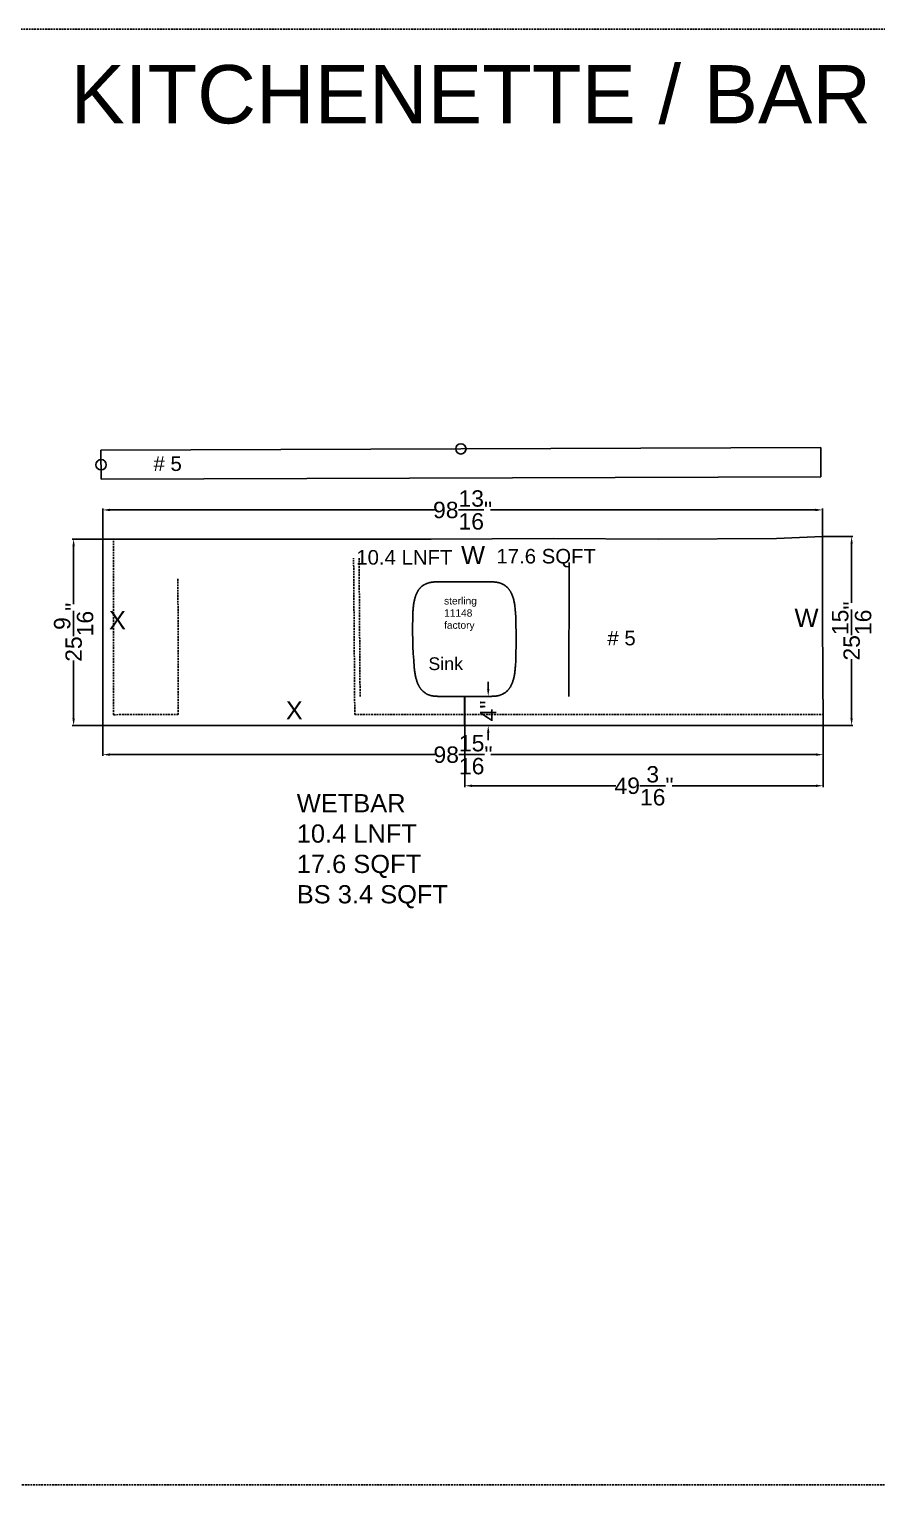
# Model space of a CAD drawing. Extents: x -347 to 953, y -714 to 758.
# Drawn here: x 444.1 to 560.5, y -55.1 to 144.7 of the extents above; entities that cross this region are included whole.
import ezdxf
from ezdxf.enums import TextEntityAlignment as Align

# ---------------------------------------------------------------- set-up
doc = ezdxf.new("R2010")
doc.units = 0
doc.header["$MEASUREMENT"] = 0
doc.linetypes.add('DASHED', pattern=[0.75, 0.5, -0.25])
doc.layers.get('0').update_dxf_attribs({"linetype": 'CONTINUOUS'})
doc.layers.get('Defpoints').update_dxf_attribs({"linetype": 'CONTINUOUS'})
for name, color, linetype in [('_CURVE', 7, 'CONTINUOUS'), ('BACK_SPLASH', 211, 'CONTINUOUS'), ('BLUE_BLUE', 5, 'CONTINUOUS'), ('GREEN_TEXT', 90, 'CONTINUOUS'), ('ORANGE_CABS', 30, 'DASHED'), ('RED_WALL', 1, 'CONTINUOUS')]:
    doc.layers.add(name, color=color, linetype=linetype)
doc.layers.add('No Print', color=8, linetype='CONTINUOUS', plot=False)
doc.styles.add('Model Text', font='arial.ttf', dxfattribs={"height": 2})
doc.styles.get("Standard").update_dxf_attribs({"font": 'arial.ttf'})
doc.dimstyles.get("Standard").update_dxf_attribs({"dimtxt": 2.25, "dimasz": 1, "dimexe": 0.18, "dimexo": 0.0625, "dimgap": 0.09, "dimtad": 0, "dimdec": 4, "dimzin": 0, "dimdsep": 46, "dimlunit": 5, "dimtxsty": 'Standard', "dimcen": 1, "dimclrd": 3, "dimclre": 3, "dimadec": 0, "dimazin": 0, "dimtfac": 1, "dimtdec": 4, "dimtofl": 0, "dimtmove": 0, "dimatfit": 3, "dimfxl": 1, "dimtolj": 1, "dimtzin": 0, "dimarcsym": 0})

# ---------------------------------------------------------------- blocks, each defined once
blk = doc.blocks.new('*D132')
at = {"color": 3, "linetype": 'Continuous', "lineweight": -2, "transparency": 16777216}
for p, q in [((454.22, 74.74), (454.22, 78.86)), ((455.22, 78.68), (499.78, 78.68)), ((552.03, 78.68), (507.46, 78.68)), ((553.03, 75.09), (553.03, 78.86))]:
    blk.add_line(p, q, dxfattribs=at)
at = {"color": 3, "linetype": 'Continuous', "transparency": 16777216}
for points in [[(455.22, 78.85), (455.22, 78.51), (454.22, 78.68)], [(552.03, 78.85), (552.03, 78.51), (553.03, 78.68)]]:
    blk.add_solid(points, dxfattribs=at)
at = {"layer": 'Defpoints', "color": 0, "linetype": 'Continuous', "transparency": 16777216}
for p in [(553.03, 78.68), (454.22, 74.68), (553.03, 75.03)]:
    blk.add_point(p, dxfattribs=at)
at = {"color": 0, "linetype": 'Continuous', "transparency": 16777216, "insert": (503.62, 78.68), "char_height": 2.25, "attachment_point": 5}
blk.add_mtext('\\A1;98{\\H1x;\\S13/16;}"', dxfattribs=at)
blk = doc.blocks.new('*D133')
at = {"color": 3, "linetype": 'Continuous', "lineweight": -2, "transparency": 16777216}
for p, q in [((553.09, 75.03), (557.21, 75.03)), ((557.03, 74.03), (557.03, 65.93)), ((557.03, 50.09), (557.03, 58.2)), ((553.19, 49.09), (557.21, 49.09))]:
    blk.add_line(p, q, dxfattribs=at)
at = {"color": 3, "linetype": 'Continuous', "transparency": 16777216}
for points in [[(556.86, 74.03), (557.19, 74.03), (557.03, 75.03)], [(556.86, 50.09), (557.19, 50.09), (557.03, 49.09)]]:
    blk.add_solid(points, dxfattribs=at)
at = {"layer": 'Defpoints', "color": 0, "linetype": 'Continuous', "transparency": 16777216}
for p in [(553.03, 75.03), (553.13, 49.09), (557.03, 49.09)]:
    blk.add_point(p, dxfattribs=at)
at = {"color": 0, "linetype": 'Continuous', "transparency": 16777216, "insert": (557.03, 62.06), "char_height": 2.25, "attachment_point": 5, "rotation": 90}
blk.add_mtext('\\A1;25{\\H1x;\\S15/16;}"', dxfattribs=at)
blk = doc.blocks.new('*D134')
at = {"color": 3, "linetype": 'Continuous', "lineweight": -2, "transparency": 16777216}
for p, q in [((454.22, 49.03), (454.22, 44.91)), ((553.13, 49.03), (553.13, 44.91)), ((455.22, 45.09), (499.83, 45.09)), ((552.13, 45.09), (507.52, 45.09))]:
    blk.add_line(p, q, dxfattribs=at)
at = {"color": 3, "linetype": 'Continuous', "transparency": 16777216}
for points in [[(455.22, 45.26), (455.22, 44.93), (454.22, 45.09)], [(552.13, 45.26), (552.13, 44.93), (553.13, 45.09)]]:
    blk.add_solid(points, dxfattribs=at)
at = {"layer": 'Defpoints', "color": 0, "linetype": 'Continuous', "transparency": 16777216}
for p in [(454.22, 49.09), (553.13, 49.09), (454.22, 45.09)]:
    blk.add_point(p, dxfattribs=at)
at = {"color": 0, "linetype": 'Continuous', "transparency": 16777216, "insert": (503.68, 45.09), "char_height": 2.25, "attachment_point": 5}
blk.add_mtext('\\A1;98{\\H1x;\\S15/16;}"', dxfattribs=at)
blk = doc.blocks.new('*D135')
at = {"color": 3, "linetype": 'Continuous', "lineweight": -2, "transparency": 16777216}
for p, q in [((454.16, 74.68), (450.04, 74.68)), ((450.22, 73.68), (450.22, 65.74)), ((450.22, 50.09), (450.22, 58.03)), ((454.16, 49.09), (450.04, 49.09))]:
    blk.add_line(p, q, dxfattribs=at)
at = {"color": 3, "linetype": 'Continuous', "transparency": 16777216}
for points in [[(450.05, 73.68), (450.39, 73.68), (450.22, 74.68)], [(450.05, 50.09), (450.39, 50.09), (450.22, 49.09)]]:
    blk.add_solid(points, dxfattribs=at)
at = {"layer": 'Defpoints', "color": 0, "linetype": 'Continuous', "transparency": 16777216}
for p in [(450.22, 74.68), (454.22, 74.68), (454.22, 49.09)]:
    blk.add_point(p, dxfattribs=at)
at = {"color": 0, "linetype": 'Continuous', "transparency": 16777216, "insert": (450.22, 61.89), "char_height": 2.25, "attachment_point": 5, "rotation": 90}
blk.add_mtext('\\A1;25{\\H1x;\\S9/16;}"', dxfattribs=at)
blk = doc.blocks.new('*D170')
at = {"color": 3, "linetype": 'Continuous', "lineweight": -2, "transparency": 16777216}
for p, q in [((503.92, 53.03), (503.92, 40.64)), ((553.13, 49.03), (553.13, 40.64)), ((504.92, 40.82), (524.64, 40.82)), ((552.13, 40.82), (532.41, 40.82))]:
    blk.add_line(p, q, dxfattribs=at)
at = {"color": 3, "linetype": 'Continuous', "transparency": 16777216}
for points in [[(504.92, 40.98), (504.92, 40.65), (503.92, 40.82)], [(552.13, 40.98), (552.13, 40.65), (553.13, 40.82)]]:
    blk.add_solid(points, dxfattribs=at)
at = {"layer": 'Defpoints', "color": 0, "linetype": 'Continuous', "transparency": 16777216}
for p in [(503.92, 53.09), (553.13, 49.09), (553.13, 40.82)]:
    blk.add_point(p, dxfattribs=at)
at = {"color": 0, "linetype": 'Continuous', "transparency": 16777216, "insert": (528.53, 40.82), "char_height": 2.25, "attachment_point": 5}
blk.add_mtext('\\A1;49{\\H1x;\\S3/16;}"', dxfattribs=at)
blk = doc.blocks.new('*D171')
at = {"color": 3, "linetype": 'Continuous', "lineweight": -2, "transparency": 16777216}
for p, q in [((507.14, 54.09), (507.14, 55.09)), ((503.93, 53.09), (507.32, 53.09)), ((503.98, 49.09), (507.32, 49.09)), ((507.14, 48.09), (507.14, 47.09))]:
    blk.add_line(p, q, dxfattribs=at)
at = {"color": 3, "linetype": 'Continuous', "transparency": 16777216}
for points in [[(506.98, 54.09), (507.31, 54.09), (507.14, 53.09)], [(506.98, 48.09), (507.31, 48.09), (507.14, 49.09)]]:
    blk.add_solid(points, dxfattribs=at)
at = {"layer": 'Defpoints', "color": 0, "linetype": 'Continuous', "transparency": 16777216}
for p in [(503.87, 53.09), (503.92, 49.09), (507.14, 49.09)]:
    blk.add_point(p, dxfattribs=at)
at = {"color": 0, "linetype": 'Continuous', "transparency": 16777216, "insert": (507.14, 51.09), "char_height": 2.25, "attachment_point": 5, "rotation": 90}
blk.add_mtext('\\A1;4"', dxfattribs=at)

msp = doc.modelspace()

# ---------------------------------------------------------------- linework, layer by layer
at = {"color": 3, "linetype": 'Continuous'}
for centre in [(503.383459, 87.064989), (453.987863, 84.889499)]:
    msp.add_circle(centre, 0.707983, dxfattribs=at)
at = {"layer": '_CURVE', "color": 4, "linetype": 'Continuous'}
for p, q in [((500.064922, 68.804806), (507.607955, 68.804806)), ((507.607955, 53.093575), (500.229674, 53.093575))]:
    msp.add_line(p, q, dxfattribs=at)
for points in [[(500.064924, 68.804806), (499.975713, 68.804086), (499.886522, 68.801834), (499.797385, 68.797975), (499.717374, 68.793078), (499.637465, 68.786764), (499.557686, 68.778974), (499.48546, 68.77058), (499.413398, 68.760872), (499.341534, 68.749799), (499.275626, 68.738364), (499.209945, 68.725693), (499.144523, 68.711746), (499.08395, 68.697599), (499.023662, 68.682287), (498.96369, 68.665782), (498.907777, 68.649198), (498.852201, 68.631519), (498.796993, 68.612723), (498.7451, 68.593884), (498.693594, 68.574012), (498.642505, 68.553091), (498.594019, 68.53207), (498.545969, 68.510068), (498.498385, 68.487078), (498.452814, 68.463886), (498.407729, 68.439761), (498.363156, 68.414703), (498.29875, 68.376262), (498.235576, 68.335829), (498.174436, 68.293943), (498.114637, 68.250164), (498.056346, 68.204609), (497.999512, 68.157249), (497.943686, 68.107678), (497.889439, 68.056385), (497.853463, 68.020548), (497.818241, 67.983969), (497.78378, 67.946672), (497.749047, 67.907484), (497.715133, 67.867586), (497.682039, 67.827004), (497.648437, 67.784032), (497.615723, 67.74038), (497.583893, 67.696079), (497.551342, 67.648785), (497.519756, 67.600842), (497.489124, 67.552283), (497.457596, 67.500031), (497.427117, 67.447161), (497.397667, 67.393711), (497.367162, 67.335695), (497.337797, 67.277094), (497.309546, 67.217947), (497.280125, 67.153207), (497.251949, 67.087916), (497.22498, 67.022117), (497.196758, 66.949445), (497.169896, 66.876259), (497.144347, 66.802604), (497.117508, 66.720477), (497.092161, 66.637877), (497.068246, 66.554851), (497.043084, 66.461408), (497.019565, 66.367537), (496.997611, 66.273287), (496.974588, 66.166355), (496.953375, 66.059049), (496.93388, 65.951416), (496.913609, 65.828188), (496.895344, 65.704646), (496.878968, 65.580839), (496.862307, 65.437989), (496.847862, 65.294897), (496.835498, 65.151607), (496.826382, 65.02759), (496.818651, 64.90348), (496.812234, 64.779296), (496.807062, 64.655059)], [(510.862245, 64.728926), (510.854365, 64.850968), (510.845281, 64.972931), (510.834926, 65.094795), (510.823236, 65.216539), (510.807916, 65.357536), (510.790583, 65.498298), (510.771105, 65.638778), (510.752313, 65.760712), (510.731691, 65.88235), (510.709128, 66.003642), (510.687654, 66.109684), (510.664515, 66.215375), (510.639624, 66.320666), (510.616038, 66.413562), (510.590935, 66.506059), (510.564242, 66.598109), (510.538958, 66.680028), (510.512287, 66.761505), (510.484169, 66.842494), (510.457473, 66.915206), (510.429505, 66.987438), (510.400219, 67.059145), (510.372295, 67.12411), (510.343201, 67.188558), (510.312901, 67.252448), (510.283884, 67.31079), (510.253787, 67.368583), (510.222585, 67.425787), (510.19253, 67.478463), (510.161479, 67.530558), (510.129413, 67.582035), (510.098325, 67.629838), (510.066314, 67.677028), (510.033371, 67.723571), (510.001205, 67.767156), (509.968185, 67.810096), (509.934306, 67.852362), (509.901002, 67.892241), (509.866906, 67.931445), (509.83202, 67.969947), (509.779909, 68.024606), (509.726154, 68.077646), (509.671955, 68.127934), (509.616235, 68.176531), (509.559636, 68.222899), (509.501634, 68.267501), (509.442304, 68.310273), (509.381686, 68.351198), (509.319232, 68.390615), (509.255597, 68.428094), (509.189537, 68.464316), (509.1224, 68.498502), (509.075697, 68.520805), (509.02855, 68.542153), (508.980984, 68.562551), (508.930995, 68.582807), (508.880608, 68.602052), (508.82985, 68.620298), (508.77604, 68.638443), (508.721879, 68.655514), (508.667397, 68.671529), (508.609195, 68.687409), (508.550693, 68.702144), (508.49192, 68.715761), (508.428721, 68.72913), (508.365276, 68.741281), (508.301616, 68.752249), (508.232391, 68.762846), (508.162979, 68.772141), (508.09341, 68.780179), (508.016858, 68.787611), (507.940181, 68.793638), (507.863409, 68.798313), (507.778297, 68.801979), (507.693134, 68.804121), (507.607953, 68.804806)], [(496.980781, 57.093832), (496.991679, 56.969719), (497.003827, 56.845716), (497.017295, 56.721847), (497.032152, 56.598138), (497.051151, 56.455388), (497.072236, 56.312934), (497.095542, 56.170828), (497.117671, 56.04787), (497.141691, 55.925268), (497.167717, 55.803076), (497.192231, 55.696528), (497.21846, 55.59039), (497.246495, 55.484716), (497.27286, 55.391718), (497.300782, 55.299176), (497.330337, 55.207143), (497.358183, 55.125402), (497.387451, 55.044158), (497.418198, 54.963464), (497.44728, 54.891121), (497.477662, 54.819313), (497.509388, 54.74809), (497.53955, 54.68365), (497.570904, 54.619781), (497.603485, 54.55653), (497.634633, 54.498812), (497.666877, 54.4417), (497.700241, 54.385235), (497.732345, 54.333263), (497.765458, 54.281929), (497.799596, 54.231271), (497.832696, 54.184214), (497.866729, 54.137826), (497.9017, 54.092143), (497.935847, 54.04937), (497.970853, 54.007298), (498.006721, 53.965958), (498.04202, 53.926928), (498.078114, 53.888632), (498.114997, 53.851096), (498.15159, 53.815375), (498.188917, 53.780421), (498.226968, 53.746258), (498.284362, 53.697384), (498.343263, 53.650338), (498.403216, 53.605476), (498.464551, 53.562523), (498.527448, 53.521369), (498.591608, 53.482213), (498.63569, 53.456872), (498.680294, 53.43246), (498.725396, 53.408983), (498.772139, 53.385879), (498.819355, 53.363756), (498.867017, 53.34261), (498.916908, 53.3217), (498.967221, 53.301826), (499.017928, 53.282978), (499.071502, 53.264301), (499.125447, 53.246724), (499.179734, 53.230229), (499.237563, 53.21392), (499.29571, 53.198783), (499.354143, 53.184791), (499.416837, 53.171085), (499.479792, 53.158623), (499.542974, 53.147372), (499.611549, 53.136523), (499.680321, 53.127005), (499.74926, 53.118773), (499.825029, 53.111169), (499.90093, 53.105002), (499.976932, 53.100217), (500.061138, 53.096467), (500.145398, 53.094276), (500.229677, 53.093575)], [(507.607953, 53.093575), (507.693135, 53.094259), (507.778297, 53.096402), (507.86341, 53.100068), (507.940182, 53.104743), (508.016858, 53.110769), (508.09341, 53.118202), (508.162979, 53.12624), (508.232391, 53.135535), (508.301617, 53.146132), (508.365277, 53.1571), (508.428721, 53.169251), (508.49192, 53.18262), (508.550693, 53.196237), (508.609196, 53.210972), (508.667397, 53.226852), (508.72188, 53.242867), (508.77604, 53.259938), (508.82985, 53.278083), (508.880608, 53.296329), (508.930995, 53.315574), (508.980984, 53.33583), (509.02855, 53.356228), (509.075698, 53.377576), (509.122401, 53.399879), (509.189538, 53.434064), (509.255597, 53.470287), (509.319232, 53.507766), (509.381686, 53.547183), (509.442305, 53.588108), (509.501634, 53.63088), (509.559636, 53.675482), (509.616235, 53.72185), (509.671955, 53.770447), (509.726154, 53.820735), (509.77991, 53.873775), (509.83202, 53.928434), (509.866906, 53.966936), (509.901002, 54.00614), (509.934307, 54.046019), (509.968185, 54.088285), (510.001205, 54.131225), (510.033371, 54.17481), (510.066314, 54.221353), (510.098325, 54.268543), (510.129413, 54.316346), (510.161479, 54.367823), (510.19253, 54.419918), (510.222585, 54.472594), (510.253787, 54.529798), (510.283884, 54.587591), (510.312902, 54.645933), (510.343201, 54.709823), (510.372295, 54.774271), (510.400219, 54.839236), (510.429505, 54.910943), (510.457473, 54.983175), (510.484169, 55.055888), (510.512287, 55.136876), (510.538959, 55.218354), (510.564242, 55.300272), (510.590935, 55.392323), (510.616038, 55.484819), (510.639624, 55.577715), (510.664516, 55.683006), (510.687654, 55.788697), (510.709128, 55.894739), (510.731691, 56.016031), (510.752313, 56.137669), (510.771105, 56.259603), (510.790583, 56.400083), (510.807917, 56.540845), (510.823236, 56.681842), (510.834926, 56.803586), (510.845281, 56.92545), (510.854365, 57.047413), (510.862245, 57.169456)]]:
    msp.add_lwpolyline(points, dxfattribs=at)
for centre, start, end in [((559.994701, 62.32419), 177.88742811, 184.74485737), ((447.744701, 60.94919), 356.57298869, 3.4270116)]:
    msp.add_arc(centre, 63.230615, start, end, dxfattribs=at)
at = {"layer": 'BACK_SPLASH', "color": 211}
for p, q in [((453.980758, 86.889486), (552.78616, 87.240491)), ((453.980758, 86.889486), (453.994968, 82.889512)), ((552.78616, 87.240491), (552.80037, 83.240516)), ((453.994968, 82.889512), (552.80037, 83.240516))]:
    msp.add_line(p, q, dxfattribs=at)
at = {"layer": 'BLUE_BLUE', "color": 5}
for q in [(454.219826, 74.679193), (553.131795, 49.093574)]:
    msp.add_line((454.219826, 49.093575), q, dxfattribs=at)
at = {"layer": 'No Print', "linetype": 'DASHED', "ltscale": 0.5}
msp.add_lwpolyline([(361.781708, -55.14838), (646.82112, -55.14838), (646.82112, 144.680528), (361.781708, 144.680528)], close=True, dxfattribs=at)
at = {"layer": 'ORANGE_CABS', "color": 30, "linetype": 'DASHED', "ltscale": 0.5}
for p, q in [((455.719826, 50.57601), (455.719826, 74.577823)), ((488.817381, 50.593574), (488.661002, 72.060199)), ((489.549191, 53.093575), (489.410982, 72.065663)), ((464.588158, 50.592085), (464.543474, 69.226441)), ((455.719826, 50.57601), (464.588158, 50.592085)), ((488.817381, 50.593574), (553.119665, 50.593575))]:
    msp.add_line(p, q, dxfattribs=at)
at = {"layer": 'RED_WALL', "color": 1}
for p, q in [((469.280931, 74.658542), (454.219826, 74.679193)), ((484.622447, 74.647673), (469.280931, 74.658542)), ((499.289054, 74.689485), (484.622447, 74.647673)), ((516.0707, 74.770146), (499.289054, 74.689485)), ((530.476617, 74.682162), (516.0707, 74.770146)), ((546.709957, 74.766018), (530.479939, 74.68925)), ((553.025229, 75.030198), (546.709957, 74.766018)), ((553.015668, 63.446355), (553.025229, 75.030198)), ((518.190211, 53.093286), (518.256619, 71.464746)), ((553.131795, 49.093574), (553.015668, 63.446355)), ((503.869701, 53.093575), (503.869701, 49.093575))]:
    msp.add_line(p, q, dxfattribs=at)

# ---------------------------------------------------------------- texts
at = {"linetype": 'Continuous', "attachment_point": 1, "style": 'Model Text'}
for s, width, insert, char_height in [('KITCHENETTE / BAR', 134.25107034, (449.798669, 139.742364), 8), ('sterling\\P11148\\Pfactory', 20.2756769, (501.079152, 66.700311), 1), ('{\\C3;WETBAR\\P}10.4 LNFT\\P17.6 SQFT{\\C3;\\P\\C6;BS 3.4 SQFT}', 29.66556514, (480.854495, 39.677005), 2.5)]:
    msp.add_mtext_dynamic_manual_height_columns(s, width=width, gutter_width=10, heights=[0], dxfattribs=dict(at, insert=insert, char_height=char_height))
at = {"linetype": 'Continuous', "char_height": 2, "attachment_point": 5, "style": 'Model Text'}
for s, insert in [('# 5', (463.132115, 85.014043)), ('10.4 LNFT', (495.624214, 72.158722)), ('17.6 SQFT', (515.100129, 72.054166)), ('# 5', (525.444358, 61.080416))]:
    msp.add_mtext(s, dxfattribs=dict(at, insert=insert))
at = {"layer": 'GREEN_TEXT', "color": 90}
for s, height, p in [('W', 2.5, (503.410422, 73.747768)), ('X', 2.5, (455.072884, 64.79937)), ('W', 2.5, (549.19086, 65.111802)), ('Sink', 1.75, (498.930311, 58.446071)), ('X', 2.5, (479.353797, 52.414701))]:
    msp.add_text(s, height=height, dxfattribs=at).set_placement(p, align=Align.TOP_LEFT)

# ---------------------------------------------------------------- dimensions: what is measured, and where the dimension line sits
at = {"linetype": 'Continuous'}
for base, p1, p2, picture, middle in [((553.025229, 78.679168), (454.219826, 74.679193), (553.025229, 75.030198), '*D132', (503.622527, 78.679168)), ((553.131795, 40.81563), (503.918814, 53.093575), (553.131795, 49.093574), '*D170', (528.525305, 40.81563)), ((454.219826, 45.093574), (553.131795, 49.093574), (454.219826, 49.093575), '*D134', (503.675811, 45.093574))]:
    dim = msp.add_linear_dim(base=base, p1=p1, p2=p2, dimstyle='Standard', override={"dimpost": '"'}, dxfattribs=at)
    dim.commit()
    dim.dimension.update_dxf_attribs({"geometry": picture, "text_midpoint": middle})
for base, p1, p2, picture, middle in [((450.219826, 74.679193), (454.219826, 49.093575), (454.219826, 74.679193), '*D135', (450.219826, 61.886384)), ((557.025195, 49.093574), (553.025229, 75.030198), (553.131795, 49.093574), '*D133', (557.025195, 62.061886)), ((507.143932, 49.093574), (503.869701, 53.093575), (503.918814, 49.093574), '*D171', (507.143932, 51.093575))]:
    dim = msp.add_linear_dim(base=base, p1=p1, p2=p2, angle=90, dimstyle='Standard', override={"dimpost": '"'}, dxfattribs=at)
    dim.commit()
    dim.dimension.update_dxf_attribs({"geometry": picture, "text_midpoint": middle})

doc.saveas('drawing.dxf')
